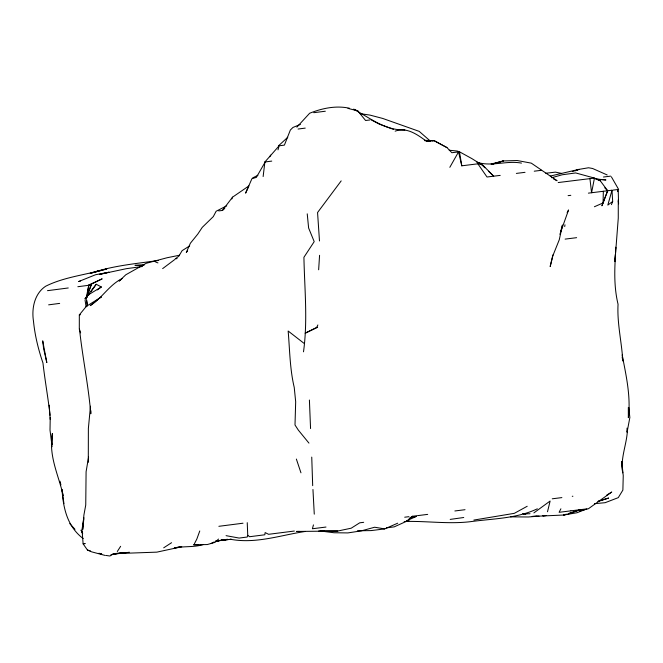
<?xml version="1.0" encoding="UTF-8"?>
<svg xmlns="http://www.w3.org/2000/svg" width="663" height="663" viewBox="0 0 663 663"><rect width="100%" height="100%" fill="white"/><g stroke="black" fill="none" stroke-linecap="round" stroke-linejoin="round"><path stroke-width="0.99" d="M101.248 297.065L86.339 306.339L79.328 314.9L79.303 329.238L80.646 332.892M52.269 444.666L52.385 433.436C48.407 455.871 58.41 474.667 63.25 495.543M90.864 410.695L90.79 413.77C88.436 385.385 82.535 357.49 79.51 329.179M611.443 204.643L612.67 201.469L612.007 190.223L603.347 191.275L603.057 202.969L601.913 205.812L607.656 190.745L600.255 180.759L594.462 178.074L575.699 172.944L562.158 174.775L551.707 177.742M615.537 254.393C614.402 271.076 614.079 287.85 618.049 304.251C617.004 323.395 621.737 342 622.822 360.987L622.143 356.984M615.595 252.338L615.728 247.2L615.612 249.255M615.322 254.401L614.916 261.612L618.264 218.185L618.281 199.754M303.505 351.821C307.856 320.386 304.541 288.811 303.919 257.294L314.204 241.639L308.618 228.006L307.234 213.842M319.574 255.305L318.646 269.775M90.475 406.195L88.37 428.439L88.295 462.302M83.836 518.905L82.709 529.546L83.903 515.06L85.742 505.015L86.091 471.749L88.577 457.105M88.129 290.121L88.651 285.264L91.237 284.908L86.812 297.14M88.22 290.104L88.784 285.247L86.19 297.994M564.719 226.572L564.967 224.782M263.136 176.549L264.885 161.987L278.468 146.556M83.845 517.596L82.005 529.662L83.124 543.851L87.45 550.041L91.66 551.848L105.019 555.412M552.934 254.915L550.174 266.534L552.801 255.868L559.274 239.757L562.464 225.022L560.658 231.528M547.505 511.761L550.124 501.029L533.872 512.905M313.45 524.889L312.406 528.751L325.997 527.044M277.996 149.855L278.891 146.639M612.007 190.223L607.814 205.091L612.67 201.469M247.241 522.676L247.747 535.364L247.233 537.022L239.136 538.066L226.066 535.663M559.879 234.312L568.556 209.964L567.13 212.674M199.77 530.972L196.82 539.094L194.358 543.851M85.61 299.054L91.237 284.908M231.81 198.975L232.572 197.151L248.898 185.922L245.592 193.14L251.957 178.637L256.332 177.427L265.2 161.979M316.715 327.406L317.627 327.298L305.137 333.207L316.715 327.406L317.867 324.953M560.898 508.794L559.116 512.308L570.843 510.85M269.783 156.766L270.711 155.117M449.821 167.316L458.556 151.902L459.476 151.794L471.932 158.639L479.797 163.595M117.31 551.492L120.633 546.304M88.701 295.035L89.853 293.377M91.013 291.72L96.218 284.261L101.364 286.988L97.295 289.922M341.18 180.891L317.56 212.533L319.483 240.976M218.757 210.917L222.395 210.444L232.572 197.151M87.541 296.966L85.096 298.723L96.218 284.261M85.096 298.723L88.56 294.679L101.364 286.988M187.604 250.929L186.303 252.421L190.389 243.222L197.765 234.114L202.256 227.368L213.304 216.602L216.121 211.265L226.738 205.82M296.85 127.155L309.646 113.249C322.243 108.218 335.926 105.342 349.409 108.218M99.699 297.944L90.226 305.626C102.193 298.027 109.403 284.725 122.299 278.493M218.541 539.052L214.986 542.367L207.304 544.547L193.563 544.787L198.444 544.654M279.115 145.835L278.41 145.901L287.767 137.266M416.778 515.739L412.477 516.253L407.239 520.985L394.212 526.87L386.463 527.864M105.881 555.437L109.934 556.008L113.613 553.696L117.5 553.307M222.395 210.444L224.765 208.439M120.741 279.786L119.183 281.079L125.804 274.78L146.175 263.302L167.101 257.741L179.574 255.222M162.65 268.614L174.684 259.581M171.576 542.707L163.695 547.82M409.187 518.425L412.477 516.253M189.693 245.882L182.11 250.664L178.828 256.191L175.198 258.893L177.129 258.587M606.554 495.253L611.75 492.021L588.504 508.687L579.711 510.999M99.765 297.911L101.282 297.049M527.209 506.267L514.331 513.336L473.863 520.065M252.702 177.908L257.907 175.272M211.149 543.469L214.273 541.886M77.853 286.723L89.256 285.214L102.177 278.825L89.165 284.808M407.14 520.546L416.455 516.369L411.682 517.629M357.357 530.798L371.106 530.591L384.673 528.908L397.717 523.19M594.404 206.748L603.057 202.969L607.656 190.745L604.755 187.811M300.397 124.379L292.913 127.478L290.353 130.039L284.402 145.122L278.41 145.901M572.285 171.551L578.94 169.38L588.537 167.764L592.598 168.493L607.192 174.966M537.337 508.819C516.286 518.764 492.684 518.574 470.092 521.723C448.18 524.284 426.152 520.82 404.148 521.491M575.177 170.805L578.94 169.38L550.307 176.043M566.351 514.132L563.533 515.027L577.017 512.739L586.763 508.894L580.407 509.673L567.42 514.322L563.533 515.027L532.19 516.452L537.071 516.137M492.029 164.159L503.466 160.935L517.19 160.529L531.287 163.139L557.077 180.717L553.688 179.06M569.161 513.237L580.407 509.673M493.007 164.034L495.858 163.189M497.764 162.626L503.466 160.935L491.068 164.018M80.555 280.971L78.665 281.535L95.555 274.739L109.014 272.211L99.491 274.407L126.318 268.689L142.537 266.468M179.888 546.627L174.112 548.168C183.684 545.864 193.778 547.613 203.326 544.522L200.4 544.605M122.348 552.544L110.945 554.74M181.761 546.751L156.866 552.138L113.613 553.696M299.461 531.394L296.527 531.453L337.79 531.03L351.208 528.196L359.719 522.817L363.672 522.32M112.735 554.243L118.462 553.191M305.336 531.444C280.474 535.215 255.686 544.099 230.276 539.234M215.84 541.099L227.392 539.334L215.84 541.099L219.66 540.478M221.575 540.163L224.442 539.699M79.328 314.9L80.463 314.726M112.818 554.384L125.299 552.627M450.202 519.402L463.744 517.505M83.124 543.851L85.361 543.544M158.407 260.468C135.501 263.775 112.171 265.714 90.193 273.446L106.842 268.929L94.933 271.996L98.77 270.902C80.927 275.551 62.256 277.905 45.614 286.259C34.393 293.726 31.492 308.577 33.481 321.157C34.89 335.453 38.33 349.409 42.962 362.968C44.918 380.512 48.134 397.817 50.056 415.32M68.256 287.966L47.479 290.676M48.639 304.839L59.662 303.397M124.022 552.942L129.376 552.238M298.077 129.036L305.229 128.116M264.885 161.987L271.747 161.101M313.781 112.693L325.326 111.227M218.873 526.306L243.006 523.215M294.347 531.038L268.59 534.303L265.142 532.58L264.81 534.784L249.636 536.715L247.747 535.364M228.205 539.516L216.486 541.008L231.296 539.226M432.235 140.854L434.182 140.614L446.97 147.592L451.835 152.722L458.556 151.902L461.78 165.816L477.866 163.811L482.515 164.863L493.686 176.184L500.209 175.388M395.14 131.158C407.049 126.708 417.698 134.904 426.848 141.509L433.925 140.631L446.97 147.592M534.245 171.187L541.522 170.292M516.361 173.408L525.021 172.33M558.196 182.549L594.462 178.074L591.57 192.751L589.929 178.62M588.396 193.14L603.347 191.275M565.125 239.111L576.619 237.677M572.285 496.305L572.898 496.231M417.582 515.64L427.693 514.38M454.868 510.974L465.028 509.706M552.254 498.8L561.876 497.598M603.454 177.021L610.681 176.134M404.703 517.206L408.963 516.684M570.934 510.833L580.017 509.723M369.846 119.978L365.578 120.492L357.846 110.945L353.652 109.18C370.078 117.964 384.963 130.561 404.894 129.94M568.108 195.643L570.802 195.32M613.043 190.099L618.645 189.444L611.402 176.855M545.74 173.258L555.437 172.131L561.561 173.408M83.579 543.817L84.068 543.759M119.448 553.116L124.304 552.644M594.421 503.689L605.145 502.695L618.281 497.64L622.88 490.098L623.245 475.686L621.753 461.539L622.632 472.719M88.651 285.264L89.256 285.214M539.019 516.112L528.287 516.983L510.518 516.85M407.082 520.654L409.038 520.596L407.065 520.546M143.332 265.125L134.979 265.357L144.219 265.125M523.165 513.883L530.002 513.734M424.403 140.341L434.182 140.614M318.447 531.121L324.348 531.113M337.79 531.03L320.03 530.947L334.036 532.754L347.826 532.919L361.343 530.864L374.661 527.234L384.673 528.908M424.395 140.631L430.279 140.805M521.491 163.106C507.046 160.371 492.667 166.537 478.263 162.675M596.045 179.209L605.974 179.963L596.054 178.993L600.255 180.759M523.074 513.601L526.049 513.891L523.049 513.552M449.224 150.236L457.197 151.023L459.476 151.794L461.78 165.816M360.034 113.613L370.02 115.113L382.725 118.445L419.215 131.373L430.42 141.161M347.976 108.376L357.846 110.945M87.45 550.041L90.309 550.854M98.878 553.274L101.737 554.086L99.259 553.373M393.549 129.393L379.095 124.031L371.181 119.846M155.664 262.042L157.951 262.896M476.606 162.021L480.451 163.521L484.86 167.747M304.035 343.351L288.156 331.019C289.772 349.873 289.83 368.926 294.239 387.441L295.681 401.761L295.002 424.991L298.333 430.113L308.95 443.116M488.54 171.261L493.686 176.184L487.015 177.004L477.866 163.811M83.231 538.605C67.369 526.646 63.25 508.397 62.015 489.534L63.93 503.631M69.781 523.613L74.969 529.323M82.436 532.787L81.06 530.093L82.693 533.707M296.361 459.061L300.961 472.818M60.002 481.205L60.913 484.902M622.167 354.954C626.154 375.614 630.961 396.59 628.35 417.69L628.333 407.463M87.516 305.809L86.538 299.784L87.317 305.834M85.046 299.999L86.091 306.82M52.104 446.729L50.007 430.08L50.231 417.35M618.256 200.922L618.571 203.814L618.206 189.485M628.764 407.413L629.85 417.516L627.082 432.21L627.049 428.124M617.56 189.601L617.701 191.632M312.953 489.493L314.27 514.156M49.195 405.192L50.189 419.389M622.706 472.711C620.12 457.901 627.165 443.729 627.455 429.11M309.406 400.029L310.557 428.571M311.743 457.105L312.687 485.672M608.535 498.087L598.101 501.352L608.535 498.087M545.856 515.557L542.922 515.789L545.856 515.557M46.791 362.462L43.601 348.531L42.714 340.84L46.791 362.462"/></g></svg>
